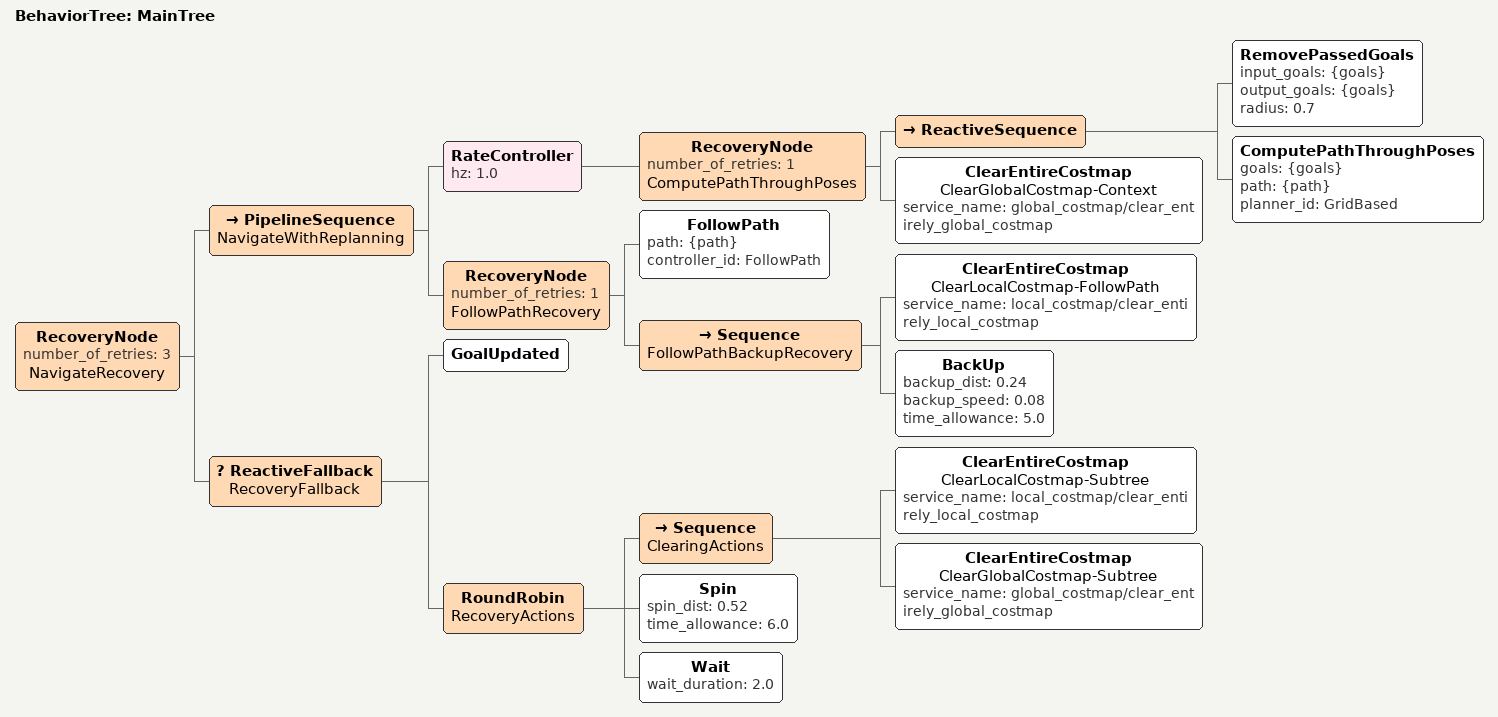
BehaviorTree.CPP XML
<!--
  Through-poses variant with the same FollowPath-only short BackUp recovery.
-->
<root main_tree_to_execute="MainTree">
  <BehaviorTree ID="MainTree">
    <RecoveryNode number_of_retries="3" name="NavigateRecovery">
      <PipelineSequence name="NavigateWithReplanning">
        <RateController hz="1.0">
          <RecoveryNode number_of_retries="1" name="ComputePathThroughPoses">
            <ReactiveSequence>
              <RemovePassedGoals input_goals="{goals}" output_goals="{goals}" radius="0.7"/>
              <ComputePathThroughPoses goals="{goals}" path="{path}" planner_id="GridBased"/>
            </ReactiveSequence>
            <ClearEntireCostmap name="ClearGlobalCostmap-Context" service_name="global_costmap/clear_entirely_global_costmap"/>
          </RecoveryNode>
        </RateController>
        <RecoveryNode number_of_retries="1" name="FollowPathRecovery">
          <FollowPath path="{path}" controller_id="FollowPath"/>
          <Sequence name="FollowPathBackupRecovery">
            <ClearEntireCostmap name="ClearLocalCostmap-FollowPath" service_name="local_costmap/clear_entirely_local_costmap"/>
            <BackUp backup_dist="0.24" backup_speed="0.08" time_allowance="5.0"/>
          </Sequence>
        </RecoveryNode>
      </PipelineSequence>
      <ReactiveFallback name="RecoveryFallback">
        <GoalUpdated/>
        <RoundRobin name="RecoveryActions">
          <Sequence name="ClearingActions">
            <ClearEntireCostmap name="ClearLocalCostmap-Subtree" service_name="local_costmap/clear_entirely_local_costmap"/>
            <ClearEntireCostmap name="ClearGlobalCostmap-Subtree" service_name="global_costmap/clear_entirely_global_costmap"/>
          </Sequence>
          <Spin spin_dist="0.52" time_allowance="6.0"/>
          <Wait wait_duration="2.0"/>
        </RoundRobin>
      </ReactiveFallback>
    </RecoveryNode>
  </BehaviorTree>
</root>
